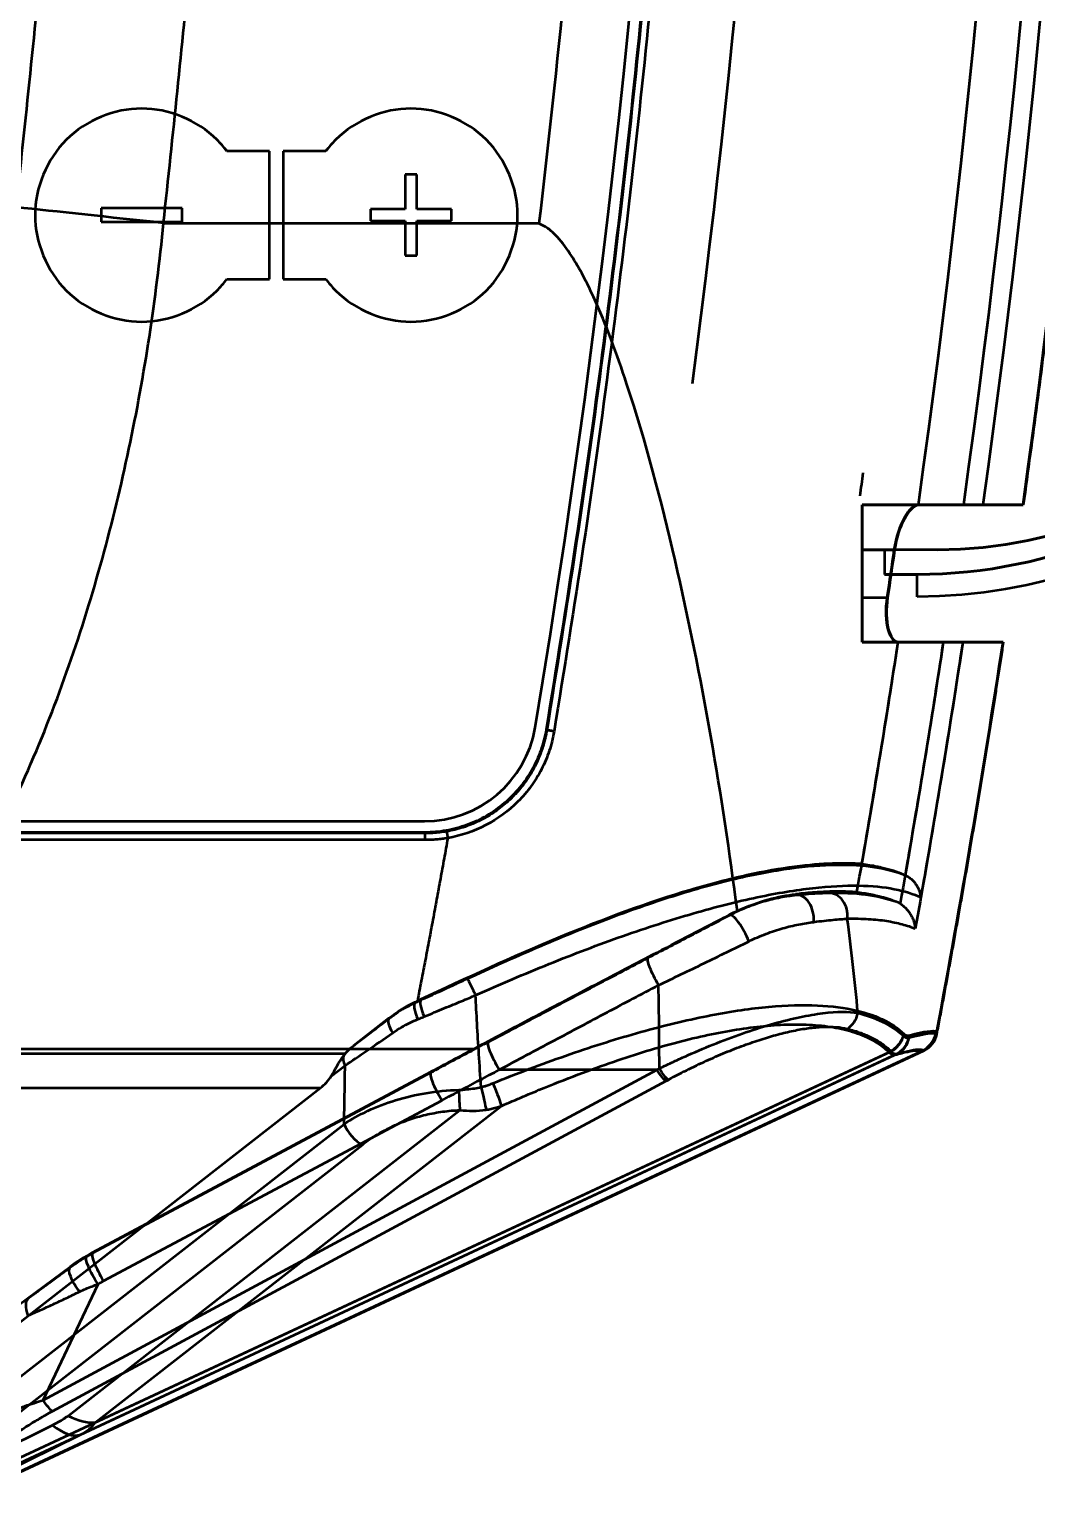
# Model space of a CAD drawing. Header units: millimetres. Extents: x -142 to 142, y -208 to 161.
# Drawn here: x 74.4 to 119.3, y -133.3 to -68.2 of the extents above; entities that cross this region are included whole.
import ezdxf

# ---------------------------------------------------------------- set-up
doc = ezdxf.new("R2010")
doc.units = ezdxf.units.MM
doc.layers.add('1', color=7, linetype='Continuous', true_color=0xffffff)

msp = doc.modelspace()

# ---------------------------------------------------------------- linework, layer by layer
at = {"layer": '1', "color": 251, "linetype": 'Continuous', "lineweight": 50}
for p, q in [((79.402, -71.742, 24.72), (79.402, -71.742, 24.82)), ((91.402, -71.742, 24.72), (91.402, -71.742, 24.82)), ((85.099, -73.642, 24.82), (83.199, -73.642, 24.82)), ((83.199, -73.642, 24.72), (83.199, -73.642, 24.82)), ((85.099, -73.642, 24.72), (83.199, -73.642, 24.72)), ((85.099, -79.342, 24.82), (85.099, -73.642, 24.82)), ((85.099, -73.642, 24.72), (85.099, -73.642, 24.82)), ((85.099, -79.342, 24.72), (85.099, -73.642, 24.72)), ((87.606, -73.642, 24.82), (85.705, -73.642, 24.82)), ((85.705, -73.642, 24.82), (85.705, -79.342, 24.82)), ((85.705, -73.642, 24.72), (85.705, -79.342, 24.72)), ((85.705, -73.642, 24.72), (85.705, -73.642, 24.82)), ((87.606, -73.642, 24.72), (85.705, -73.642, 24.72)), ((87.605, -73.642, 24.72), (87.605, -73.642, 24.82)), ((91.146, -74.688, 24.82), (91.146, -76.231, 24.82)), ((91.146, -74.688, 24.82), (91.146, -74.688, 24.92)), ((91.661, -74.688, 24.82), (91.146, -74.688, 24.82)), ((91.661, -74.688, 24.92), (91.146, -74.688, 24.92)), ((91.146, -74.688, 24.92), (91.146, -76.231, 24.92)), ((91.661, -74.688, 24.82), (91.661, -74.688, 24.92)), ((91.661, -76.231, 24.82), (91.661, -74.688, 24.82)), ((91.661, -76.231, 24.92), (91.661, -74.688, 24.92)), ((74.652, -76.491, 24.72), (74.652, -76.491, 24.82)), ((81.204, -76.188, 24.92), (77.604, -76.188, 24.92)), ((77.604, -76.188, 24.92), (77.604, -76.788, 24.92)), ((77.604, -76.188, 24.82), (77.604, -76.788, 24.82)), ((77.604, -76.188, 24.82), (77.604, -76.188, 24.92)), ((81.204, -76.188, 24.82), (77.604, -76.188, 24.82)), ((77.604, -76.788, 24.92), (81.204, -76.788, 24.92)), ((77.604, -76.788, 24.82), (77.604, -76.788, 24.92)), ((77.604, -76.788, 24.82), (81.204, -76.788, 24.82)), ((81.204, -76.788, 24.92), (81.204, -76.188, 24.92)), ((81.204, -76.188, 24.82), (81.204, -76.188, 24.92)), ((81.204, -76.788, 24.82), (81.204, -76.188, 24.82)), ((81.204, -76.788, 24.82), (81.204, -76.788, 24.92)), ((89.604, -76.231, 24.82), (89.604, -76.746, 24.82)), ((89.604, -76.231, 24.82), (89.604, -76.231, 24.92)), ((91.146, -76.231, 24.82), (89.604, -76.231, 24.82)), ((91.146, -76.231, 24.92), (89.604, -76.231, 24.92)), ((89.604, -76.231, 24.92), (89.604, -76.746, 24.92)), ((89.604, -76.746, 24.82), (91.146, -76.746, 24.82)), ((89.604, -76.746, 24.82), (89.604, -76.746, 24.92)), ((89.604, -76.746, 24.92), (91.146, -76.746, 24.92)), ((91.146, -76.231, 24.82), (91.146, -76.231, 24.92)), ((91.146, -76.746, 24.82), (91.146, -78.288, 24.82)), ((91.146, -76.746, 24.82), (91.146, -76.746, 24.92)), ((91.146, -76.746, 24.92), (91.146, -78.288, 24.92)), ((91.661, -76.231, 24.82), (91.661, -76.231, 24.92)), ((93.204, -76.231, 24.82), (91.661, -76.231, 24.82)), ((93.204, -76.231, 24.92), (91.661, -76.231, 24.92)), ((91.661, -76.746, 24.82), (93.204, -76.746, 24.82)), ((91.661, -76.746, 24.82), (91.661, -76.746, 24.92)), ((91.661, -78.288, 24.82), (91.661, -76.746, 24.82)), ((91.661, -78.288, 24.92), (91.661, -76.746, 24.92)), ((91.661, -76.746, 24.92), (93.204, -76.746, 24.92)), ((93.204, -76.231, 24.82), (93.204, -76.231, 24.92)), ((93.204, -76.746, 24.82), (93.204, -76.231, 24.82)), ((93.204, -76.746, 24.92), (93.204, -76.231, 24.92)), ((93.204, -76.746, 24.82), (93.204, -76.746, 24.92)), ((96.152, -76.491, 24.72), (96.152, -76.491, 24.82)), ((80.376, -76.845, -25), (97.119, -76.845, -25)), ((91.146, -78.288, 24.82), (91.146, -78.288, 24.92)), ((91.146, -78.288, 24.82), (91.661, -78.288, 24.82)), ((91.146, -78.288, 24.92), (91.661, -78.288, 24.92)), ((91.661, -78.288, 24.82), (91.661, -78.288, 24.92)), ((83.199, -79.342, 24.82), (85.099, -79.342, 24.82)), ((83.199, -79.342, 24.72), (85.099, -79.342, 24.72)), ((83.199, -79.342, 24.72), (83.199, -79.342, 24.82)), ((85.099, -79.342, 24.72), (85.099, -79.342, 24.82)), ((85.705, -79.342, 24.82), (87.606, -79.342, 24.82)), ((85.705, -79.342, 24.72), (87.606, -79.342, 24.72)), ((85.705, -79.342, 24.72), (85.705, -79.342, 24.82)), ((87.606, -79.342, 24.72), (87.606, -79.342, 24.82)), ((79.402, -81.242, 24.72), (79.402, -81.242, 24.82)), ((91.402, -81.242, 24.72), (91.402, -81.242, 24.82)), ((111.508, -89.402, 11.4), (111.508, -89.402, -11.5)), ((116.433, -89.402, 11.4), (111.508, -89.402, 11.4)), ((111.508, -89.402, -11.5), (114.011, -89.402, -11.5)), ((116.016, -89.402, -11.5), (114.011, -89.402, -11.5)), ((114.011, -89.404, 11.5), (116.016, -89.404, 11.5)), ((118.66, -89.402, 0.6), (118.686, -89.402, 0.6)), ((118.686, -89.402), (118.686, -89.402, 0.6)), ((111.508, -91.402, 13.4), (112.967, -91.402, 13.4)), ((112.923, -91.402, -13.5), (111.508, -91.402, -13.5)), ((111.508, -91.402, 13.4), (111.508, -93.529, 13.4)), ((111.508, -93.529, -13.5), (111.508, -91.402, -13.5)), ((112.508, -91.4, 12.5), (112.508, -92.5, 12.5)), ((112.508, -91.4, -12.5), (112.508, -91.4, 12.5)), ((114.857, -91.4, 12.5), (112.508, -91.4, 12.5)), ((112.508, -91.4, -12.5), (112.508, -92.5, -12.5)), ((114.857, -91.4, -12.5), (112.508, -91.4, -12.5)), ((114.857, -91.4, 12.5), (114.857, -91.4, -12.5)), ((112.508, -92.5, 12.5), (113.957, -92.5, 12.5)), ((112.508, -92.5, -12.5), (112.508, -92.5, 12.5)), ((113.957, -92.5, -12.5), (112.508, -92.5, -12.5)), ((113.957, -92.5, -10.45), (113.957, -92.5, 10.45)), ((113.957, -93.5, -10.45), (113.957, -92.5, -10.45)), ((113.957, -93.5, 10.45), (113.957, -92.5, 10.45)), ((113.957, -92.5, -10.45), (113.957, -92.5, -12.5)), ((113.957, -92.5, 12.5), (113.957, -92.5, 10.45)), ((111.508, -93.529, 13.4), (112.654, -93.529, 13.4)), ((111.508, -93.529, -13.5), (112.609, -93.529, -13.5)), ((113.957, -93.5, -10.45), (113.957, -93.5, 10.45)), ((111.508, -95.529, 11.4), (115.536, -95.529, 11.4)), ((113.11, -95.529, -11.5), (111.508, -95.529, -11.5)), ((111.508, -95.529, -11.5), (111.508, -95.529, 11.4)), ((115.119, -95.526, 11.5), (113.11, -95.526, 11.5)), ((113.11, -95.529, -11.5), (115.119, -95.529, -11.5)), ((117.793, -95.529, 0.6), (117.767, -95.529, 0.6)), ((117.793, -95.529, 0.6), (117.793, -95.529)), ((96.935, -99.322, 24.72), (96.935, -99.322, 24)), ((-92.003, -103.5, 24), (92.003, -103.5, 24)), ((-92.003, -103.5, 24.72), (92.003, -103.5, 24.72)), ((92.003, -103.5, 24.72), (92.003, -103.5, 24)), ((108.557, -106.788, -19.028), (108.542, -106.754, -17.045)), ((105.59, -107.689, -20.614), (105.587, -107.68, -20.127)), ((91.574, -111.567, 25), (91.686, -111.515, 25)), ((91.587, -111.588, 26.38), (91.574, -111.567, 25)), ((91.833, -111.447, 25), (91.843, -111.47, 26.45)), ((90.421, -112.274, 25), (88.838, -113.508, 25)), ((90.43, -112.289, 26.004), (90.421, -112.274, 25)), ((114.821, -112.998, 0.6), (114.821, -112.998)), ((94.195, -113.658, -17.978), (66.553, -113.658, -17.978)), ((72.282, -133.294), (114.262, -113.719)), ((72.304, -133.255, 0.6), (114.146, -113.744, 0.6)), ((112.799, -113.757, -9.71), (72.442, -132.576, -9.71)), ((113.065, -113.869, -8.466), (72.594, -132.741, -8.466)), ((77.336, -130.294, 9.71), (112.71, -113.799, 9.71)), ((114.262, -113.719, 0.6), (114.262, -113.719)), ((76.697, -130.828, 8.466), (112.968, -113.914, 8.466)), ((87.849, -114.857, 24.727), (88.465, -114.389, 25.299)), ((75.019, -129.295, -14.475), (102.364, -114.578, -20.302)), ((75.423, -129.793, -13.838), (102.768, -115.077, -19.665)), ((77.218, -122.721, -14.389), (92.292, -114.672, -17.576)), ((77.23, -122.74, -15.664), (92.302, -114.691, -18.851)), ((92.292, -114.672, -17.576), (92.302, -114.691, -18.851)), ((102.364, -114.578, -20.302), (95.334, -114.578, -20.302)), ((69.626, -129.219, 7.793), (87.374, -115.38, 24.286)), ((76.123, -129.992, 10.761), (93.585, -116.375, 26.989)), ((77.336, -130.294, 9.71), (95.419, -116.193, 26.515)), ((77.704, -123.988, -16.576), (92.776, -115.94, -19.763)), ((70.323, -131.111, 8.44), (88.421, -116.998, 25.258)), ((71.139, -132.03, 8.332), (89.238, -117.918, 25.151)), ((77.23, -122.74, -15.664), (77.218, -122.721, -14.389)), ((73.126, -125.651, -13.229), (76.21, -123.36, -14.137)), ((76.222, -123.378, -15.401), (76.21, -123.36, -14.137)), ((75.019, -129.295, -14.475), (77.458, -124.126, -16.522)), ((71.91, -132.151, 8.188), (75.43, -130.41, 10.263)), ((73.177, -132.569, 6.391), (76.697, -130.828, 8.466))]:
    msp.add_line(p, q, dxfattribs=at)
for centre, radius, start, end in [((-379, -20, 24), 482.5, 350.53774, 6.56671), ((-379, -20, 24.72), 482.5, 350.53774, 6.56671), ((-379, -20, -11.5), 497.872, 351.98708, 4.5472), ((-379, -20, 11.5), 497.872, 351.98679, 4.53913), ((-379, -20), 502.502, 352.06138, 4.50521), ((-379, -20, -25), 479.499, 353.19149, 358.32542), ((-1114, 51.8, -25), 1201.285, 353.852411, 354.41694), ((113.957, -70.5, -10.45), 22, 270, 0), ((113.957, -70.5, 10.45), 22, 270, 0), ((113.957, -70.5, -12.5), 22, 270, 0), ((114.857, -71.4, 12.5), 20, 270, 0), ((-379, -20, 13.4), 497.121, 351.49425, 351.74204), ((-379, -20, -11.5), 497.872, 349.9757, 351.27438), ((-379, -20, 11.5), 497.872, 350.12252, 351.26625), ((-379, -20), 502.502, 349.33476, 351.35539), ((92.003, -98.5, 24), 5, 270, 350.53774), ((92.003, -98.5, 24.72), 5, 270, 350.53774)]:
    msp.add_arc(centre, radius, start, end, dxfattribs=at)
at = {"layer": '1', "color": 251, "linetype": 'Continuous', "lineweight": 50, "extrusion": (0, 0, -1)}
for centre, radius, start, end in [((379, -20, -11.5), 499.858, 175.47062, 187.98117), ((379, -20, 11.5), 499.858, 175.47091, 187.98088), ((379, -20, 10.866), 500.718, 175.4787, 187.96708), ((379, -20, -10.866), 500.718, 175.4787, 187.96708), ((379, -20, -0.6), 502.476, 175.49455, 187.93902), ((379, -20, 24), 487.149, 175.97935, 187.55065), ((1114, 51.8, 22.5), 1194.67, 185.534115, 186.147589), ((-113.957, -70.5, -12.5), 22, 180, 270), ((-114.857, -71.4, 12.5), 20, 180, 270), ((-113.957, -70.5, 10.45), 23, 193.1159, 270), ((-113.957, -70.5, -10.45), 23, 193.1159, 270), ((379, -20, 17), 495.229, 187.89018, 188.00966), ((379, -20, 13.5), 497.078, 188.25869, 188.5065), ((379, -20, 11.5), 499.858, 188.69068, 190.04348), ((379, -20, -11.5), 499.858, 188.69039, 189.89568), ((379, -20, 10.866), 500.718, 188.67565, 190.15571), ((379, -20, -10.866), 500.718, 188.67565, 189.9933), ((379, -20, -0.6), 502.476, 188.64505, 190.65198)]:
    msp.add_arc(centre, radius, start, end, dxfattribs=at)
at = {"layer": '1', "color": 251, "linetype": 'Continuous', "lineweight": 50, "extrusion": (0.10709, 0.994249, -1.3798e-15)}
msp.add_arc((-88.144, -15, -67.796), 10, 270, 311.40962, dxfattribs=at)
at = {"layer": '1', "color": 251, "linetype": 'Continuous', "lineweight": 50, "extrusion": (-1, 0, 0)}
for centre, start, end in [((91.402, 11.4, -111.508), 90, 180), ((91.402, -11.5, -111.508), 180, 270), ((93.529, 11.4, -111.508), 0, 90), ((93.529, -11.5, -111.508), 270, 0)]:
    msp.add_arc(centre, 2, start, end, dxfattribs=at)
at = {"layer": '1', "color": 251, "linetype": 'Continuous', "lineweight": 50, "extrusion": (0.522769, 0.01305, 0.852374)}
msp.add_arc((-110.403, -100.493, 41.343), 1, 260.0784, 358.08744, dxfattribs=at)
at = {"layer": '1', "color": 251, "linetype": 'Continuous', "lineweight": 50, "extrusion": (0.713281, 0.076953, 0.696641)}
msp.add_arc((-118.816, -80.837, 55.958), 1, 253.64272, 358.60606, dxfattribs=at)
at = {"layer": '1', "color": 251, "linetype": 'Continuous', "lineweight": 50, "extrusion": (0.855415, 0.451143, 0.25443)}
msp.add_arc((-145.51, -30.899, 36.495), 1, 244.15929, 358.96597, dxfattribs=at)
at = {"layer": '1', "color": 251, "linetype": 'Continuous', "lineweight": 50, "extrusion": (0.874937, 0.456887, -0.160434)}
msp.add_arc((-145.34, -14.135, 42.48), 1, 252.92145, 358.98691, dxfattribs=at)
at = {"layer": '1', "color": 251, "linetype": 'Continuous', "lineweight": 50, "extrusion": (0.907996, 0.417559, -0.034462)}
msp.add_arc((-140.453, 27.988, 38.201), 0.81, 1.00059, 91.41387, dxfattribs=at)
at = {"layer": '1', "color": 251, "linetype": 'Continuous', "lineweight": 50, "extrusion": (0.877598, 0.404268, 0.257662)}
msp.add_arc((-140.481, 16.071, 42.062), 0.81, 1.03495, 83.61609, dxfattribs=at)
at = {"layer": '1', "color": 251, "linetype": 'Continuous', "lineweight": 50, "extrusion": (0.884721, 0.408254, 0.22494)}
msp.add_arc((-140.505, 17.506, 41.697), 0.81, 1.02623, 84.47934, dxfattribs=at)
at = {"layer": '1', "color": 251, "linetype": 'Continuous', "lineweight": 50, "extrusion": (0.743925, 0.572467, 0.344758)}
msp.add_arc((-144.949, 23.296, 11.956), 0.81, 1.06532, 75.47289, dxfattribs=at)
at = {"layer": '1', "color": 251, "linetype": 'Continuous', "lineweight": 50, "extrusion": (0.423426, -0.106055, 0.899701)}
msp.add_arc((-81.698, -127.436, 45.014), 1, 222.05165, 273.08582, dxfattribs=at)
at = {"layer": '1', "color": 251, "linetype": 'Continuous', "lineweight": 50, "extrusion": (0.223241, -0.21651, -0.950414)}
msp.add_arc((-2.812, 154.086, 40.572), 1.2, 57.89613, 109.92497, dxfattribs=at)
at = {"layer": '1', "color": 251, "linetype": 'Continuous', "lineweight": 50, "extrusion": (0.223384, -0.216438, 0.950397)}
msp.add_arc((-2.866, -154.304, 40.591), 1, 250.04838, 302.06495, dxfattribs=at)
at = {"layer": '1', "color": 251, "linetype": 'Continuous', "lineweight": 50, "extrusion": (0.254243, 0.072093, -0.96445)}
msp.add_arc((-139.228, 76.887, 12.344), 1.2, 115.70765, 170.49937, dxfattribs=at)
at = {"layer": '1', "color": 251, "linetype": 'Continuous', "lineweight": 50, "extrusion": (0.253156, 0.071571, 0.964774)}
msp.add_arc((-139.348, -77.143, 12.306), 1, 189.54392, 244.31756, dxfattribs=at)
at = {"layer": '1', "color": 251, "linetype": 'Continuous', "lineweight": 50, "extrusion": (0.868527, 0.460836, -0.182458)}
msp.add_arc((-145.571, -13.449, 33.703), 1, 251.02323, 358.98294, dxfattribs=at)
at = {"layer": '1', "color": 251, "linetype": 'Continuous', "lineweight": 50, "extrusion": (-0.640195, -0.486043, -0.594906)}
msp.add_arc((144.934, 18.83, -16.087), 0.81, 114.30675, 153.34013, dxfattribs=at)
at = {"layer": '1', "color": 251, "linetype": 'Continuous', "lineweight": 50, "extrusion": (0.865578, 0.465718, -0.184066)}
msp.add_arc((-149.078, -12.41, 39.102), 1, 197.30475, 251.11398, dxfattribs=at)
at = {"layer": '1', "color": 251, "linetype": 'Continuous', "lineweight": 50, "extrusion": (0.867158, 0.46306, -0.183338)}
for centre in [(-145.648, -13.491, 30.388), (-145.648, -13.491, 13.007)]:
    msp.add_arc(centre, 1, 251.05102, 358.98276, dxfattribs=at)
at = {"layer": '1', "color": 251, "linetype": 'Continuous', "lineweight": 50, "extrusion": (0.913577, 0.398259, -0.08226)}
msp.add_arc((-143.495, 29.449, 38.717), 1.2, 93.28526, 162.94042, dxfattribs=at)
at = {"layer": '1', "color": 251, "linetype": 'Continuous', "lineweight": 50, "extrusion": (0.865468, 0.465785, -0.184417)}
for centre in [(-149.082, -12.399, 38.968), (-149.082, -12.399, 7.372)]:
    msp.add_arc(centre, 1, 197.30595, 251.08531, dxfattribs=at)
at = {"layer": '1', "color": 251, "linetype": 'Continuous', "lineweight": 50, "extrusion": (0.998173, 0.038834, 0.046281)}
msp.add_arc((-119.007, 22.069, 90.144), 1.2, 90.70553, 139.94841, dxfattribs=at)
at = {"layer": '1', "color": 251, "linetype": 'Continuous', "lineweight": 50, "extrusion": (0.964307, 0.254904, -0.07167)}
msp.add_arc((-135.632, 30.569, 59.784), 1.2, 92.019, 153.74921, dxfattribs=at)
at = {"layer": '1', "color": 251, "linetype": 'Continuous', "lineweight": 50, "extrusion": (0.63609, 0.495984, 0.591091)}
msp.add_arc((-147.138, 20.592, 13.144), 1.2, 65.25518, 127.1644, dxfattribs=at)
at = {"layer": '1', "color": 251, "linetype": 'Continuous', "lineweight": 50, "extrusion": (0.845699, 0.496185, -0.196454)}
msp.add_arc((-145.939, -14.467, 7.162), 1, 251.48761, 358.97787, dxfattribs=at)
at = {"layer": '1', "color": 251, "linetype": 'Continuous', "lineweight": 50, "extrusion": (0.761879, 0.563979, -0.318541)}
msp.add_arc((-145.515, -18.448, -6.605), 1, 262.91823, 358.94504, dxfattribs=at)
at = {"layer": '1', "color": 251, "linetype": 'Continuous', "lineweight": 50, "extrusion": (0.668371, 0.488622, -0.560829)}
msp.add_arc((-145.592, -19.413, -3.209), 1, 292.29374, 358.79214, dxfattribs=at)
at = {"layer": '1', "color": 251, "linetype": 'Continuous', "lineweight": 50, "extrusion": (0.636057, 0.496002, 0.591112)}
msp.add_arc((-147.507, 18.057, -9.697), 3, 127.16297, 158.74748, dxfattribs=at)
at = {"layer": '1', "color": 251, "linetype": 'Continuous', "lineweight": 50, "extrusion": (0.79247, 0.392043, 0.467218)}
msp.add_arc((-148.275, 2.322, 13.446), 3, 133.36297, 177.17215, dxfattribs=at)
at = {"layer": '1', "color": 251, "linetype": 'Continuous', "lineweight": 50, "extrusion": (0, 0, -1)}
msp.add_ellipse((94.111, -117.006, 25), major_axis=(-3.133, 5.118), ratio=0.999846, start_param=6.170224, end_param=6.396147, dxfattribs=at)
at = {"layer": '1', "color": 251, "linetype": 'Continuous', "lineweight": 50, "extrusion": (-0.680721, 0, 0.732543)}
msp.add_ellipse((85.991, -113.848, 23), major_axis=(-2.152, 0, -2), ratio=0.680721, start_param=2.268928, end_param=2.612862, dxfattribs=at)
at = {"layer": '1', "color": 251, "linetype": 'Continuous', "lineweight": 50, "extrusion": (-3.46945e-18, 0.368125, 0.929776)}
msp.add_ellipse((80.984, -129.725, -11.616), major_axis=(-0.227, -7.952, 3.148), ratio=0.935064, start_param=3.660119, end_param=3.809462, dxfattribs=at)
at = {"layer": '1', "color": 251, "linetype": 'Continuous', "lineweight": 50}
for points, weights, degree in [([(100.831, 35.241, 24), (108.609, -32.324, 24), (97.427, -99.411, 24)], [0.502454192212, 0.497545807788, 0.502454192212], 2), ([(100.858, 35.266, 24.578), (108.643, -32.328, 24.578), (97.453, -99.441, 24.578)], [0.502455911819, 0.497544088181, 0.502455911819], 2), ([(101.187, 35.303, 24.861), (108.977, -32.336, 24.861), (97.779, -99.496, 24.861)], [0.502455911819, 0.497544088181, 0.502455911819], 2), ([(121.949, 19.471, 0.6), (124.812, -16.858, 0.6), (123.722, -53.292, 0.6), (118.686, -89.402, 0.6)], [0.501852073922, 0.499646763079, 0.49941089141, 0.501144458917], 3), ([(113.099, -95.598, 11.5), (113.104, -95.562, 11.5), (113.11, -95.526, 11.5)], [0.500000000675, 0.499999999325, 0.500000000675], 2), ([(117.793, -95.529, 0.6), (116.905, -101.371, 0.6), (115.914, -107.195, 0.6), (114.821, -112.998, 0.6)], [0.501459057105, 0.501777835816, 0.502148850249, 0.502572100403], 3), ([(93.04, -104.25, 25), (92.391, -107.888, 25), (91.686, -111.515, 25)], [0.500007423162, 0.499992576838, 0.500007423162], 2)]:
    msp.add_rational_spline(points, weights, degree=degree, dxfattribs=at)
for points, knots in [([(79.402, -71.742, 24.82), (78.19, -71.742, 24.82), (75.666, -72.755, 24.82), (74.652, -75.279, 24.82), (74.652, -76.491, 24.82)], [0, 0, 0, 0, 0.499999, 1, 1, 1, 1]), ([(79.402, -71.742, 24.72), (78.19, -71.742, 24.72), (75.666, -72.755, 24.72), (74.652, -75.279, 24.72), (74.652, -76.491, 24.72)], [0, 0, 0, 0, 0.499999, 1, 1, 1, 1]), ([(83.199, -73.641, 24.82), (83.065, -73.461, 24.82), (82.102, -72.339, 24.82), (80.614, -71.742, 24.82), (79.402, -71.742, 24.82)], [0, 0, 0, 0, 0.151801, 1, 1, 1, 1]), ([(83.199, -73.642, 24.72), (83.065, -73.461, 24.72), (82.102, -72.339, 24.72), (80.614, -71.742, 24.72), (79.402, -71.742, 24.72)], [0, 0, 0, 0, 0.151813, 1, 1, 1, 1]), ([(91.402, -71.742, 24.82), (90.19, -71.742, 24.82), (88.702, -72.339, 24.82), (87.739, -73.461, 24.82), (87.606, -73.641, 24.82)], [0, 0, 0, 0, 0.848174, 1, 1, 1, 1]), ([(91.402, -71.742, 24.72), (90.19, -71.742, 24.72), (88.702, -72.339, 24.72), (87.739, -73.461, 24.72), (87.606, -73.642, 24.72)], [0, 0, 0, 0, 0.848164, 1, 1, 1, 1]), ([(96.152, -76.491, 24.82), (96.152, -75.28, 24.82), (95.139, -72.755, 24.82), (92.614, -71.742, 24.82), (91.402, -71.742, 24.82)], [0, 0, 0, 0, 0.500003, 1, 1, 1, 1]), ([(96.152, -76.491, 24.72), (96.152, -75.28, 24.72), (95.139, -72.755, 24.72), (92.614, -71.742, 24.72), (91.402, -71.742, 24.72)], [0, 0, 0, 0, 0.500003, 1, 1, 1, 1]), ([(74.652, -76.491, 24.82), (74.652, -77.703, 24.82), (75.665, -80.228, 24.82), (78.19, -81.242, 24.82), (79.402, -81.242, 24.82)], [0, 0, 0, 0, 0.500012, 1, 1, 1, 1]), ([(74.652, -76.491, 24.72), (74.652, -77.703, 24.72), (75.665, -80.228, 24.72), (78.19, -81.242, 24.72), (79.402, -81.242, 24.72)], [0, 0, 0, 0, 0.500012, 1, 1, 1, 1]), ([(91.402, -81.242, 24.82), (92.614, -81.242, 24.82), (95.139, -80.228, 24.82), (96.152, -77.703, 24.82), (96.152, -76.491, 24.82)], [0, 0, 0, 0, 0.49999, 1, 1, 1, 1]), ([(91.402, -81.242, 24.72), (92.614, -81.242, 24.72), (95.139, -80.228, 24.72), (96.152, -77.703, 24.72), (96.152, -76.491, 24.72)], [0, 0, 0, 0, 0.49999, 1, 1, 1, 1]), ([(66.553, -113.658, -17.978), (68.762, -111.211, -18.946), (70.586, -108.525, -19.897), (73.736, -102.794, -21.621), (75.064, -99.718, -22.402), (77.262, -93.421, -23.669), (78.14, -90.197, -24.16), (79.532, -83.614, -24.826), (80.048, -80.23, -25), (80.376, -76.845, -25)], [0, 0, 0, 0, 0.25, 0.25, 0.5, 0.5, 0.75, 0.75, 1, 1, 1, 1]), ([(105.944, -107.506, -20.184), (105.275, -102.334, -21.85), (104.385, -97.111, -23.069), (102.56, -89.238, -24.265), (101.875, -86.605, -24.557), (100.576, -82.681, -24.838), (100.107, -81.385, -24.905), (99.242, -79.501, -24.967), (98.928, -78.886, -24.981), (98.365, -78.013, -24.994), (98.164, -77.732, -24.996), (97.814, -77.348, -24.999), (97.69, -77.227, -24.999), (97.483, -77.069, -25), (97.411, -77.02, -25), (97.297, -76.958, -25), (97.258, -76.939, -25), (97.179, -76.902, -25), (97.113, -76.889, -25), (97.119, -76.845, -25)], [0, 0, 0, 0, 0.5, 0.5, 0.75, 0.75, 0.875, 0.875, 0.9375, 0.9375, 0.96875, 0.96875, 0.984375, 0.984375, 0.992188, 0.992188, 0.996094, 0.996094, 1, 1, 1, 1]), ([(79.402, -81.242, 24.82), (80.614, -81.242, 24.82), (82.102, -80.644, 24.82), (83.065, -79.522, 24.82), (83.199, -79.342, 24.82)], [0, 0, 0, 0, 0.848237, 1, 1, 1, 1]), ([(79.402, -81.242, 24.72), (80.614, -81.242, 24.72), (82.102, -80.644, 24.72), (83.065, -79.522, 24.72), (83.199, -79.342, 24.72)], [0, 0, 0, 0, 0.848225, 1, 1, 1, 1]), ([(87.606, -79.342, 24.82), (87.739, -79.522, 24.82), (88.702, -80.644, 24.82), (90.19, -81.242, 24.82), (91.402, -81.242, 24.82)], [0, 0, 0, 0, 0.15178, 1, 1, 1, 1]), ([(87.606, -79.342, 24.72), (87.739, -79.522, 24.72), (88.702, -80.644, 24.72), (90.19, -81.242, 24.72), (91.402, -81.242, 24.72)], [0, 0, 0, 0, 0.15179, 1, 1, 1, 1]), ([(114.011, -89.402, -11.5), (113.821, -89.402, -12.027), (113.594, -89.609, -12.526), (113.183, -90.331, -13.266), (113.004, -90.846, -13.5), (112.923, -91.402, -13.5)], [0, 0, 0, 0, 0.5, 0.5, 1, 1, 1, 1]), ([(112.967, -91.402, 13.4), (113.045, -90.865, 13.4), (113.215, -90.362, 13.18), (113.605, -89.648, 12.484), (113.824, -89.429, 12.008), (114.011, -89.404, 11.5)], [0, 0, 0, 0, 0.5, 0.5, 1, 1, 1, 1]), ([(116.433, -89.402, 11.4), (116.342, -89.402, 11.447), (116.241, -89.403, 11.478), (116.099, -89.404, 11.497), (116.057, -89.404, 11.5), (116.016, -89.404, 11.5)], [0, 0, 0, 0, 0.713923, 0.713923, 1, 1, 1, 1]), ([(112.609, -93.529, -13.5), (112.529, -94.064, -13.5), (112.552, -94.598, -13.27), (112.755, -95.329, -12.517), (112.926, -95.529, -12.008), (113.11, -95.529, -11.5)], [0, 0, 0, 0, 0.5, 0.5, 1, 1, 1, 1]), ([(113.11, -95.526, 11.5), (112.936, -95.501, 11.992), (112.778, -95.292, 12.472), (112.593, -94.562, 13.187), (112.576, -94.047, 13.4), (112.654, -93.529, 13.4)], [0, 0, 0, 0, 0.5, 0.5, 1, 1, 1, 1]), ([(115.119, -95.526, 11.5), (115.181, -95.526, 11.5), (115.244, -95.526, 11.494), (115.384, -95.528, 11.465), (115.463, -95.529, 11.437), (115.536, -95.529, 11.4)], [0, 0, 0, 0, 0.432376, 0.432376, 1, 1, 1, 1]), ([(97.453, -99.441, 24.578), (97.417, -99.658, 24.579), (97.325, -100.059, 24.582), (97.129, -100.622, 24.594), (96.885, -101.142, 24.61), (96.574, -101.659, 24.631), (96.172, -102.182, 24.655), (95.671, -102.687, 24.68), (95.083, -103.138, 24.701), (94.429, -103.511, 24.714), (93.727, -103.791, 24.719), (93.237, -103.912, 24.718), (92.989, -103.955, 24.718)], [0, 0, 0, 0, 0.097159, 0.181986, 0.263571, 0.351276, 0.449089, 0.55524, 0.66601, 0.777178, 0.88839, 1, 1, 1, 1]), ([(97.779, -99.496, 24.861), (97.73, -99.79, 24.861), (97.586, -100.371, 24.866), (97.239, -101.198, 24.886), (96.767, -101.961, 24.915), (95.601, -103.326, 24.981), (94.217, -104.048, 25.002), (93.04, -104.25, 25)], [0, 0, 0, 0, 0.125, 0.25, 0.375, 0.5, 1, 1, 1, 1]), ([(111.492, -105.406, 11.5), (110.731, -105.353, 13.621), (109.756, -105.365, 15.62), (107.858, -105.614, 18.367), (107.142, -105.739, 19.248), (105.589, -106.081, 20.834), (104.75, -106.297, 21.545), (102.031, -107.105, 23.398), (100.013, -107.844, 24.185), (95.913, -109.55, 24.979), (93.873, -110.496, 24.999), (91.833, -111.447, 25)], [0, 0, 0, 0, 0.25, 0.25, 0.375, 0.375, 0.5, 0.5, 0.75, 0.75, 1, 1, 1, 1]), ([(112.173, -105.514, 11.5), (112.219, -105.524, 11.5), (112.585, -105.601, 11.5), (113.005, -105.725, 11.5), (113.366, -105.878, 11.5), (113.424, -105.904, 11.5)], [0, 0, 0, 0, 0.107754, 0.854147, 1, 1, 1, 1]), ([(113.424, -105.904, 11.5), (113.479, -105.928, 11.5), (113.583, -105.988, 11.488), (113.72, -106.098, 11.443), (113.835, -106.22, 11.377), (113.96, -106.395, 11.268), (114.069, -106.622, 11.101), (114.111, -106.802, 10.946), (114.121, -106.891, 10.866)], [0, 0, 0, 0, 0.125, 0.25, 0.375, 0.5, 0.75, 1, 1, 1, 1]), ([(111.271, -106.663, -11.5), (111.015, -106.645, -12.216), (110.73, -106.634, -12.923), (110.191, -106.635, -14.118), (109.95, -106.642, -14.614), (109.433, -106.669, -15.589), (109.158, -106.689, -16.069), (108.867, -106.719, -16.538)], [0, 0, 0, 0, 0.40813, 0.40813, 0.703328, 0.703328, 1, 1, 1, 1]), ([(111.271, -106.663, -11.5), (111.286, -106.664, -11.5), (111.514, -106.692, -11.5), (111.742, -106.728, -11.5), (111.952, -106.771, -11.5)], [0, 0, 0, 0, 0.064831, 1, 1, 1, 1]), ([(111.952, -106.771, -11.5), (112.057, -106.792, -11.5), (112.421, -106.874, -11.5), (112.776, -106.985, -11.5), (113.023, -107.084, -11.5)], [0, 0, 0, 0, 0.287892, 1, 1, 1, 1]), ([(95.052, -115.176, 27.358), (95.589, -114.958, 27.309), (96.667, -114.533, 27.18), (98.821, -113.748, 26.761), (101.481, -112.899, 25.885), (104.47, -112.164, 24.19), (107.124, -111.744, 21.924), (109.339, -111.651, 19.207), (111.115, -111.846, 16.186), (112.462, -112.291, 12.986), (113.102, -112.727, 10.783), (113.363, -112.973, 9.675)], [0, 0, 0, 0, 0.0625, 0.125, 0.25, 0.375, 0.5, 0.625, 0.75, 0.875, 1, 1, 1, 1]), ([(102.469, -114.521, -20.325), (102.677, -114.419, -20.365), (103.097, -114.218, -20.43), (103.951, -113.83, -20.495), (105.035, -113.373, -20.445), (106.334, -112.892, -20.156), (108.007, -112.367, -19.458), (109.865, -111.978, -18.003), (110.91, -111.981, -16.409), (111.314, -112.047, -15.563)], [0, 0, 0, 0, 0.0625, 0.125, 0.25, 0.375, 0.5, 0.75, 1, 1, 1, 1]), ([(113.343, -113.07, -9.681), (113.367, -113.093, -9.578), (113.419, -113.13, -9.364), (113.504, -113.158, -9.022), (113.565, -113.153, -8.785), (113.598, -113.144, -8.659)], [0, 0, 0, 0, 0.308502, 0.631816, 1, 1, 1, 1]), ([(114.146, -113.744, 0.6), (114.237, -113.702, 0.6), (114.323, -113.647, 0.6), (114.504, -113.498, 0.6), (114.595, -113.394, 0.6), (114.738, -113.157, 0.6), (114.791, -113.02, 0.6), (114.817, -112.879, 0.6)], [0, 0, 0, 0, 0.264487, 0.264487, 0.620221, 0.620221, 1, 1, 1, 1])]:
    msp.add_open_spline(points, degree=3, knots=knots, dxfattribs=at)
at = {"layer": '1', "color": 251, "linetype": 'Continuous', "lineweight": 50, "extrusion": (0, 1, 0)}
for points, knots in [([(116.016, -89.402, -11.5), (116.037, -89.402, -11.5), (116.058, -89.402, -11.499), (116.181, -89.402, -11.491), (116.284, -89.402, -11.466), (116.472, -89.402, -11.385), (116.561, -89.402, -11.328), (116.711, -89.402, -11.189), (116.775, -89.402, -11.106), (116.848, -89.402, -10.968), (116.869, -89.402, -10.918), (116.885, -89.402, -10.866)], [0, 0, 0, 0, 0.054046, 0.054046, 0.323026, 0.323026, 0.591721, 0.591721, 0.858574, 0.858574, 1, 1, 1, 1]), ([(116.885, -89.402, 10.866), (116.863, -89.402, 10.937), (116.831, -89.402, 11.006), (116.74, -89.402, 11.154), (116.672, -89.402, 11.231), (116.544, -89.402, 11.335), (116.49, -89.402, 11.371), (116.433, -89.402, 11.4)], [0, 0, 0, 0, 0.311323, 0.311323, 0.731241, 0.731241, 1, 1, 1, 1]), ([(115.989, -95.529, -10.866), (115.982, -95.529, -10.887), (115.974, -95.529, -10.908), (115.929, -95.529, -11.022), (115.876, -95.529, -11.109), (115.745, -95.529, -11.261), (115.665, -95.529, -11.327), (115.49, -95.529, -11.428), (115.393, -95.529, -11.464), (115.236, -95.529, -11.494), (115.177, -95.529, -11.5), (115.119, -95.529, -11.5)], [0, 0, 0, 0, 0.058079, 0.058079, 0.319057, 0.319057, 0.581993, 0.581993, 0.84787, 0.84787, 1, 1, 1, 1]), ([(115.536, -95.529, 11.4), (115.596, -95.529, 11.369), (115.654, -95.529, 11.331), (115.784, -95.529, 11.223), (115.852, -95.529, 11.143), (115.94, -95.529, 10.995), (115.968, -95.529, 10.932), (115.989, -95.529, 10.866)], [0, 0, 0, 0, 0.283657, 0.283657, 0.711888, 0.711888, 1, 1, 1, 1])]:
    msp.add_open_spline(points, degree=3, knots=knots, dxfattribs=at)
at = {"layer": '1', "color": 251, "linetype": 'Continuous', "lineweight": 50, "extrusion": (-2.67895e-14, 1, 8.3648e-15)}
msp.add_open_spline([(118.686, -89.402), (118.551, -89.402, -3.686), (117.983, -89.402, -7.348), (116.885, -89.402, -10.866)], degree=3, dxfattribs=at)
at = {"layer": '1', "color": 251, "linetype": 'Continuous', "lineweight": 50, "extrusion": (2.7826e-13, 1, 8.68844e-14)}
msp.add_open_spline([(116.885, -89.402, 10.866), (117.928, -89.402, 7.525), (118.486, -89.402, 4.097), (118.66, -89.402, 0.6)], degree=3, dxfattribs=at)
at = {"layer": '1', "color": 251, "linetype": 'Continuous', "lineweight": 50, "extrusion": (8.91364e-15, 1, -2.78825e-15)}
msp.add_open_spline([(115.989, -95.529, -10.866), (117.089, -95.529, -7.349), (117.658, -95.529, -3.686), (117.793, -95.529)], degree=3, dxfattribs=at)
at = {"layer": '1', "color": 251, "linetype": 'Continuous', "lineweight": 50, "extrusion": (-7.93586e-14, 1, -2.48239e-14)}
msp.add_open_spline([(117.767, -95.529, 0.6), (117.593, -95.529, 4.098), (117.033, -95.529, 7.526), (115.989, -95.529, 10.866)], degree=3, dxfattribs=at)
at = {"layer": '1', "color": 251, "linetype": 'Continuous', "lineweight": 50}
for points, degree in [([(97.427, -99.411, 24), (97.374, -99.728, 24), (97.212, -100.353, 24), (96.811, -101.235, 23.999), (96.26, -102.032, 23.999), (95.579, -102.721, 24), (94.787, -103.279, 23.999), (93.91, -103.692, 23.999), (92.975, -103.943, 24), (92.331, -104, 24), (92.01, -104, 24)], 3), ([(92.041, -104.038, 24.716), (-92.041, -104.038, 24.716)], 1), ([(92.01, -104, 24), (-92.01, -104, 24)], 1), ([(92.041, -104.337, 25), (-92.041, -104.337, 25)], 1), ([(93.04, -104.25, 25), (92.958, -104.265, 25), (92.793, -104.29, 25), (92.543, -104.317, 25), (92.292, -104.333, 25), (92.125, -104.337, 25), (92.041, -104.337, 25)], 3), ([(93.907, -110.517, 26.669), (94.938, -110.043, 26.63), (97.013, -109.11, 26.464), (100.111, -107.841, 25.782), (103.117, -106.787, 24.511), (105.902, -106.011, 22.669), (108.345, -105.554, 20.314), (110.415, -105.395, 17.59), (112.11, -105.504, 14.626), (113.02, -105.744, 12.55), (113.424, -105.904, 11.5)], 3), ([(111.492, -105.406, 11.5), (111.72, -105.433, 11.5), (111.948, -105.468, 11.5), (112.173, -105.514, 11.5)], 3), ([(94.279, -111.259, 27.464), (95.369, -110.773, 27.424), (97.569, -109.831, 27.242), (100.852, -108.579, 26.482), (104.012, -107.562, 25.067), (106.898, -106.834, 23.028), (109.376, -106.431, 20.446), (111.415, -106.326, 17.475), (113.004, -106.486, 14.256), (113.791, -106.737, 12.004), (114.121, -106.891, 10.866)], 3), ([(108.867, -106.719, -16.538), (108.761, -106.729, -16.709), (108.653, -106.741, -16.878), (108.542, -106.754, -17.045)], 3), ([(108.557, -106.788, -19.028), (108.721, -106.77, -18.878), (109.022, -106.742, -18.578), (109.408, -106.715, -18.139), (109.735, -106.699, -17.718), (109.918, -106.693, -17.455), (110.003, -106.691, -17.329)], 3), ([(110.003, -106.691, -17.329), (111.214, -106.664, -15.504), (112.207, -106.796, -13.528), (113.023, -107.084, -11.5)], 3), ([(105.59, -107.689, -20.614), (105.844, -107.555, -20.548), (106.358, -107.318, -20.381), (107.127, -107.055, -20.027), (107.869, -106.879, -19.576), (108.334, -106.811, -19.219), (108.557, -106.788, -19.028)], 3), ([(105.944, -107.506, -20.184), (106.894, -107.052, -19.281), (107.779, -106.844, -18.203), (108.542, -106.754, -17.045)], 3), ([(113.198, -107.173, -11.5), (113.142, -107.138, -11.5), (113.083, -107.108, -11.5), (113.023, -107.084, -11.5)], 3), ([(113.198, -107.173, -11.5), (113.252, -107.206, -11.5), (113.353, -107.282, -11.489), (113.486, -107.412, -11.444), (113.598, -107.551, -11.378), (113.69, -107.696, -11.296), (113.762, -107.844, -11.202), (113.817, -107.993, -11.098), (113.855, -108.142, -10.986), (113.868, -108.24, -10.906), (113.873, -108.289, -10.866)], 3), ([(101.967, -109.589, -20.785), (102.263, -109.434, -20.839), (102.858, -109.124, -20.916), (103.756, -108.653, -20.933), (104.665, -108.176, -20.844), (105.28, -107.852, -20.706), (105.59, -107.689, -20.614)], 3), ([(105.587, -107.68, -20.127), (104.437, -108.277, -19.934), (103.288, -108.874, -19.734), (102.141, -109.473, -19.528)], 3), ([(105.944, -107.506, -20.184), (105.824, -107.561, -20.166), (105.705, -107.619, -20.147), (105.587, -107.68, -20.127)], 3), ([(106.458, -108.854, -21.467), (106.713, -108.728, -21.388), (107.225, -108.506, -21.192), (107.977, -108.259, -20.79), (108.69, -108.089, -20.291), (109.132, -108.019, -19.904), (109.343, -107.992, -19.699)], 3), ([(109.343, -107.992, -19.699), (109.513, -107.97, -19.534), (109.829, -107.933, -19.202), (110.23, -107.892, -18.718), (110.568, -107.863, -18.255), (110.757, -107.849, -17.966), (110.843, -107.843, -17.826)], 3), ([(110.843, -107.843, -17.826), (111.175, -107.837, -17.284), (111.798, -107.849, -16.174), (112.61, -107.934, -14.448), (113.306, -108.081, -12.676), (113.695, -108.214, -11.472), (113.873, -108.289, -10.866)], 3), ([(111.314, -112.047, -15.563), (111.182, -110.57, -16.393), (111.022, -109.167, -17.143), (110.843, -107.843, -17.826)], 3), ([(102.433, -110.805, -21.711), (102.769, -110.645, -21.767), (103.445, -110.322, -21.843), (104.462, -109.831, -21.844), (105.472, -109.339, -21.726), (106.133, -109.015, -21.567), (106.458, -108.854, -21.467)], 3), ([(102.141, -109.473, -19.528), (101.23, -109.948, -19.363), (99.428, -110.892, -19.03), (96.78, -112.287, -18.513), (95.05, -113.203, -18.158), (94.195, -113.658, -17.978)], 3), ([(94.862, -113.328, -19.39), (95.695, -112.887, -19.564), (97.333, -112.02, -19.9), (99.701, -110.774, -20.364), (101.222, -109.978, -20.648), (101.967, -109.589, -20.785)], 3), ([(91.843, -111.47, 26.45), (91.987, -111.404, 26.487), (92.266, -111.275, 26.549), (92.655, -111.095, 26.612), (93.015, -110.928, 26.651), (93.345, -110.776, 26.671), (93.644, -110.637, 26.676), (93.823, -110.555, 26.672), (93.907, -110.517, 26.669)], 3), ([(91.988, -112.209, 27.222), (92.148, -112.143, 27.263), (92.458, -112.014, 27.331), (92.891, -111.835, 27.401), (93.29, -111.669, 27.444), (93.656, -111.517, 27.466), (93.988, -111.379, 27.472), (94.186, -111.298, 27.468), (94.279, -111.259, 27.464)], 3), ([(94.524, -115.348, 27.402), (94.49, -114.844, 27.412), (94.427, -113.87, 27.43), (94.345, -112.502, 27.45), (94.299, -111.662, 27.46), (94.279, -111.259, 27.464)], 3), ([(95.334, -114.578, -20.302), (96.166, -114.132, -20.479), (97.802, -113.259, -20.817), (100.169, -112.001, -21.286), (101.688, -111.198, -21.573), (102.433, -110.805, -21.711)], 3), ([(102.469, -114.521, -20.325), (102.469, -114.106, -20.489), (102.465, -113.278, -20.81), (102.453, -112.035, -21.273), (102.44, -111.214, -21.567), (102.433, -110.805, -21.711)], 3), ([(90.43, -112.289, 26.004), (90.567, -112.183, 26.059), (90.839, -111.992, 26.16), (91.228, -111.763, 26.284), (91.471, -111.642, 26.351), (91.587, -111.588, 26.38)], 3), ([(91.587, -111.588, 26.38), (91.615, -111.575, 26.389), (91.672, -111.549, 26.405), (91.757, -111.509, 26.428), (91.815, -111.483, 26.443), (91.843, -111.47, 26.45)], 3), ([(91.833, -111.447, 25), (91.808, -111.458, 25), (91.759, -111.481, 25), (91.71, -111.504, 25), (91.686, -111.515, 25)], 3), ([(90.59, -112.931, 26.725), (90.722, -112.84, 26.787), (90.983, -112.676, 26.899), (91.358, -112.477, 27.037), (91.591, -112.373, 27.111), (91.703, -112.327, 27.144)], 3), ([(91.703, -112.327, 27.144), (91.735, -112.314, 27.153), (91.798, -112.288, 27.171), (91.893, -112.249, 27.197), (91.956, -112.222, 27.214), (91.988, -112.209, 27.222)], 3), ([(111.314, -112.047, -15.563), (112.079, -112.237, -13.938), (112.803, -112.558, -11.969), (113.343, -113.07, -9.681)], 3), ([(88.465, -114.389, 25.299), (89.061, -113.984, 25.853), (89.774, -113.495, 26.348), (90.59, -112.931, 26.725)], 3), ([(113.363, -112.973, 9.675), (113.438, -113.044, 9.357), (113.519, -113.068, 9.032), (113.607, -113.044, 8.699)], 3), ([(113.598, -113.144, -8.659), (114.27, -112.961, -6.094), (114.723, -112.892, -3.183), (114.821, -112.998, 0)], 3), ([(113.607, -113.044, 8.699), (114.288, -112.859, 6.108), (114.692, -112.805, 3.375), (114.817, -112.879, 0.6)], 3), ([(114.262, -113.719), (114.55, -113.584), (114.762, -113.311), (114.821, -112.998)], 3), ([(114.821, -112.998, 0.6), (114.762, -113.311, 0.6), (114.55, -113.584, 0.6), (114.262, -113.719, 0.6)], 3), ([(-88.482, -113.848, 25), (88.482, -113.848, 25)], 1), ([(88.406, -113.944, 24.998), (88.419, -113.927, 24.998), (88.444, -113.895, 25), (88.469, -113.864, 25), (88.482, -113.848, 25)], 3), ([(88.482, -113.848, 25), (88.53, -113.79, 25), (88.637, -113.676, 25), (88.767, -113.563, 25), (88.838, -113.508, 25)], 3), ([(92.302, -114.691, -18.851), (92.585, -114.54, -18.91), (93.152, -114.238, -19.03), (94.006, -113.783, -19.21), (94.577, -113.48, -19.33), (94.862, -113.328, -19.39)], 3), ([(112.71, -113.799, 9.71), (112.792, -113.892, 9.321), (112.879, -113.935, 8.901), (112.968, -113.914, 8.466)], 3), ([(112.799, -113.757, -9.71), (112.884, -113.851, -9.313), (112.974, -113.891, -8.894), (113.065, -113.869, -8.466)], 3), ([(87.849, -114.857, 24.727), (88.027, -114.574, 24.892), (88.182, -114.242, 24.983), (88.406, -113.944, 24.998)], 3), ([(88.421, -116.998, 25.258), (88.43, -116.56, 25.266), (88.446, -115.687, 25.281), (88.459, -114.821, 25.293), (88.465, -114.389, 25.299)], 3), ([(102.364, -114.578, -20.302), (102.399, -114.559, -20.31), (102.434, -114.54, -20.317), (102.469, -114.521, -20.325)], 3), ([(94.524, -115.348, 27.402), (94.583, -115.334, 27.397), (94.7, -115.302, 27.388), (94.876, -115.245, 27.374), (94.993, -115.2, 27.363), (95.052, -115.176, 27.358)], 3), ([(-87.374, -115.38, 24.286), (87.374, -115.38, 24.286)], 1), ([(88.421, -116.998, 25.258), (88.746, -116.785, 25.56), (89.456, -116.386, 26.121), (90.687, -115.909, 26.795), (92.063, -115.585, 27.254), (93.038, -115.488, 27.393), (93.53, -115.473, 27.416)], 3), ([(93.53, -115.473, 27.416), (93.659, -115.469, 27.422), (93.905, -115.452, 27.427), (94.237, -115.407, 27.42), (94.432, -115.368, 27.408), (94.524, -115.348, 27.402)], 3), ([(93.585, -116.375, 26.989), (93.962, -116.419, 26.936), (94.353, -116.417, 26.852), (94.742, -116.36, 26.735)], 3), ([(94.742, -116.36, 26.735), (94.818, -116.348, 26.712), (94.97, -116.321, 26.665), (95.195, -116.265, 26.592), (95.345, -116.219, 26.541), (95.419, -116.193, 26.515)], 3), ([(76.222, -123.378, -15.401), (76.303, -123.318, -15.431), (76.466, -123.202, -15.486), (76.708, -123.042, -15.556), (76.869, -122.944, -15.593), (76.949, -122.897, -15.61)], 3), ([(76.949, -122.897, -15.61), (76.98, -122.879, -15.616), (77.042, -122.843, -15.628), (77.136, -122.791, -15.646), (77.199, -122.756, -15.658), (77.23, -122.74, -15.664)], 3), ([(76.641, -124.465, -16.324), (76.731, -124.422, -16.355), (76.912, -124.339, -16.41), (77.184, -124.226, -16.477), (77.367, -124.159, -16.509), (77.458, -124.126, -16.522)], 3), ([(74.348, -125.526, -15.039), (74.52, -125.451, -15.184), (74.878, -125.292, -15.454), (75.443, -125.033, -15.803), (76.032, -124.758, -16.096), (76.436, -124.564, -16.255), (76.641, -124.465, -16.324)], 3), ([(72.035, -130.428, -13.098), (72.247, -130.331, -13.276), (72.693, -130.137, -13.606), (73.418, -129.848, -14.012), (74.195, -129.563, -14.32), (74.741, -129.382, -14.441), (75.019, -129.295, -14.475)], 3), ([(76.697, -130.828, 8.466), (76.764, -130.792, 8.566), (76.891, -130.716, 8.767), (77.063, -130.59, 9.076), (77.214, -130.45, 9.391), (77.298, -130.348, 9.603), (77.336, -130.294, 9.71)], 3)]:
    msp.add_open_spline(points, degree=degree, dxfattribs=at)
at = {"layer": '1', "color": 251, "linetype": 'Continuous', "lineweight": 50, "extrusion": (-0.002141, 0.998596, 0.052932)}
msp.add_open_spline([(97.453, -99.441, 24.578), (97.444, -99.431, 24.385), (97.436, -99.421, 24.193), (97.427, -99.411, 24)], degree=3, dxfattribs=at)
at = {"layer": '1', "color": 251, "linetype": 'Continuous', "lineweight": 50, "extrusion": (-0.164464, -0.986383, -1.63406e-11)}
msp.add_rational_spline([(97.779, -99.496, 24.861), (97.6, -99.466, 24.88), (97.462, -99.443, 24.761), (97.453, -99.441, 24.578)], [1.18467291652, 0.93844236116, 0.93844236116, 1.18467291652], degree=3, dxfattribs=at)
at = {"layer": '1', "color": 251, "linetype": 'Continuous', "lineweight": 50, "extrusion": (-2.22475e-05, 0.998629, 0.052337)}
msp.add_open_spline([(92.01, -104, 24), (92.02, -104.013, 24.239), (92.031, -104.025, 24.477), (92.041, -104.038, 24.716)], degree=3, dxfattribs=at)
at = {"layer": '1', "color": 251, "linetype": 'Continuous', "lineweight": 50, "extrusion": (0.002409, -0.002845, -0.999993)}
msp.add_open_spline([(92.989, -103.955, 24.718), (92.885, -103.974, 24.718), (92.675, -104.004, 24.717), (92.359, -104.031, 24.716), (92.147, -104.038, 24.716), (92.041, -104.038, 24.716)], degree=3, knots=[0, 0, 0, 0, 0.333529, 0.666607, 1, 1, 1, 1], dxfattribs=at)
at = {"layer": '1', "color": 251, "linetype": 'Continuous', "lineweight": 50, "extrusion": (1, 0, 0)}
msp.add_rational_spline([(92.041, -104.337, 25), (92.041, -104.052, 25), (92.041, -104.038, 24.716)], [0.579584359743, 0.420415640257, 0.579584359743], degree=2, dxfattribs=at)
at = {"layer": '1', "color": 251, "linetype": 'Continuous', "lineweight": 50, "extrusion": (0.985053, 0.172251, -0.000146111)}
msp.add_rational_spline([(92.989, -103.955, 24.718), (92.99, -103.965, 24.884), (93.011, -104.084, 25), (93.04, -104.25, 25)], [1.18467291652, 0.95699819573, 0.939840721311, 1.13320049326], degree=3, dxfattribs=at)
at = {"layer": '1', "color": 251, "linetype": 'Continuous', "lineweight": 50, "extrusion": (0.61483, -0.788466, -0.017452)}
msp.add_open_spline([(88.838, -113.508, 25), (88.912, -113.451, 25.061), (89.064, -113.335, 25.182), (89.303, -113.153, 25.357), (89.55, -112.964, 25.523), (89.811, -112.764, 25.683), (90.098, -112.544, 25.842), (90.315, -112.377, 25.95), (90.43, -112.289, 26.004)], degree=3, dxfattribs=at)
at = {"layer": '1', "color": 251, "linetype": 'Continuous', "lineweight": 50, "extrusion": (0.404152, -0.866706, 0.292372)}
msp.add_open_spline([(95.419, -116.193, 26.515), (96.09, -115.9, 26.454), (97.369, -115.36, 26.287), (99.067, -114.697, 25.906), (100.631, -114.139, 25.397), (102.089, -113.673, 24.763), (103.473, -113.288, 23.992), (104.797, -112.979, 23.078), (106.067, -112.748, 22.007), (107.289, -112.598, 20.762), (108.461, -112.538, 19.321), (109.569, -112.578, 17.67), (110.607, -112.733, 15.776), (111.542, -113.021, 13.631), (112.265, -113.409, 11.479), (112.578, -113.67, 10.273), (112.71, -113.799, 9.71)], degree=3, dxfattribs=at)
at = {"layer": '1', "color": 251, "linetype": 'Continuous', "lineweight": 50, "extrusion": (-0.404152, 0.866706, 0.292372)}
for points in [[(102.873, -115.02, -19.687), (103.185, -114.852, -19.753), (103.797, -114.537, -19.842), (104.663, -114.128, -19.858), (105.52, -113.76, -19.765), (106.334, -113.447, -19.568), (107.105, -113.186, -19.275), (107.836, -112.975, -18.89), (108.536, -112.812, -18.404), (109.193, -112.703, -17.82), (109.805, -112.65, -17.13), (110.361, -112.66, -16.333), (110.684, -112.711, -15.736), (110.833, -112.748, -15.42)], [(110.833, -112.748, -15.42), (111.059, -112.804, -14.94), (111.468, -112.933, -13.993), (111.948, -113.146, -12.7), (112.389, -113.405, -11.319), (112.669, -113.631, -10.265), (112.799, -113.757, -9.71)], [(73.082, -131.294, -12.625), (73.152, -131.242, -12.684), (73.293, -131.138, -12.797), (73.503, -130.988, -12.952), (73.714, -130.84, -13.096), (73.928, -130.696, -13.229), (74.146, -130.553, -13.353), (74.369, -130.41, -13.468), (74.599, -130.267, -13.573), (74.841, -130.122, -13.67), (75.107, -129.967, -13.76), (75.313, -129.852, -13.815), (75.423, -129.793, -13.838)]]:
    msp.add_open_spline(points, degree=3, dxfattribs=at)
at = {"layer": '1', "color": 251, "linetype": 'Continuous', "lineweight": 50, "extrusion": (4.0834e-05, -8.75687e-05, -1)}
msp.add_open_spline([(114.262, -113.719, 0.6), (100.268, -120.244, 0.6), (86.275, -126.769, 0.6), (72.282, -133.294, 0.6)], degree=3, dxfattribs=at)
at = {"layer": '1', "color": 251, "linetype": 'Continuous', "lineweight": 50, "extrusion": (1.84053e-08, 0.368125, 0.929776)}
msp.add_open_spline([(94.195, -113.658, -17.978), (93.981, -113.771, -17.933), (93.556, -113.997, -17.843), (92.922, -114.335, -17.71), (92.501, -114.56, -17.621), (92.292, -114.672, -17.576)], degree=3, dxfattribs=at)
at = {"layer": '1', "color": 251, "linetype": 'Continuous', "lineweight": 50, "extrusion": (-0.422216, 0.905445, -0.043619)}
msp.add_open_spline([(112.968, -113.914, 8.466), (113.188, -113.852, 7.63), (113.568, -113.757, 5.927), (113.946, -113.7, 3.44), (114.102, -113.718, 1.56), (114.146, -113.744, 0.6)], degree=3, knots=[0, 0, 0, 0, 0.3371, 0.6742, 1, 1, 1, 1], dxfattribs=at)
at = {"layer": '1', "color": 251, "linetype": 'Continuous', "lineweight": 50, "extrusion": (-0.422216, 0.905445, 0.043619)}
msp.add_open_spline([(113.065, -113.869, -8.466), (113.309, -113.8, -7.538), (113.717, -113.7, -5.671), (114.11, -113.653, -2.837), (114.233, -113.687, -0.947), (114.262, -113.719)], degree=3, dxfattribs=at)
at = {"layer": '1', "color": 251, "linetype": 'Continuous', "lineweight": 50, "extrusion": (-1.05777e-09, 0.368125, 0.929776)}
msp.add_open_spline([(92.776, -115.94, -19.763), (93.059, -115.789, -19.823), (93.625, -115.487, -19.942), (94.478, -115.033, -20.122), (95.048, -114.73, -20.242), (95.334, -114.578, -20.302)], degree=3, dxfattribs=at)
at = {"layer": '1', "color": 251, "linetype": 'Continuous', "lineweight": 50, "extrusion": (-0.404154, 0.866707, 0.292366)}
msp.add_open_spline([(102.768, -115.077, -19.665), (102.803, -115.058, -19.672), (102.838, -115.039, -19.68), (102.873, -115.02, -19.687)], degree=3, dxfattribs=at)
at = {"layer": '1', "color": 251, "linetype": 'Continuous', "lineweight": 50, "extrusion": (1.4037e-11, -0.766044, 0.642788)}
msp.add_open_spline([(89.238, -117.918, 25.151), (89.456, -117.747, 25.353), (89.907, -117.44, 25.72), (90.594, -117.076, 26.153), (91.316, -116.785, 26.5), (92.054, -116.572, 26.755), (92.821, -116.429, 26.925), (93.33, -116.385, 26.977), (93.585, -116.375, 26.989)], degree=3, dxfattribs=at)
at = {"layer": '1', "color": 251, "linetype": 'Continuous', "lineweight": 50, "extrusion": (-0.599584, 0.800121, -0.017452)}
msp.add_open_spline([(74.391, -124.726, -14.29), (74.517, -124.634, -14.397), (74.781, -124.441, -14.601), (75.192, -124.138, -14.876), (75.655, -123.797, -15.142), (76.024, -123.525, -15.318), (76.222, -123.378, -15.401)], degree=3, dxfattribs=at)
at = {"layer": '1', "color": 251, "linetype": 'Continuous', "lineweight": 50, "extrusion": (-6.52269e-10, 0.368125, 0.929776)}
msp.add_open_spline([(77.458, -124.126, -16.522), (77.485, -124.11, -16.528), (77.539, -124.079, -16.541), (77.621, -124.033, -16.559), (77.676, -124.003, -16.571), (77.704, -123.988, -16.576)], degree=3, dxfattribs=at)
at = {"layer": '1', "color": 251, "linetype": 'Continuous', "lineweight": 50, "extrusion": (4.4159e-12, 0.766044, -0.642788)}
msp.add_open_spline([(75.43, -130.41, 10.263), (75.522, -130.364, 10.317), (75.696, -130.273, 10.426), (75.929, -130.134, 10.592), (76.062, -130.04, 10.704), (76.123, -129.992, 10.761)], degree=3, dxfattribs=at)

doc.saveas('drawing.dxf')
